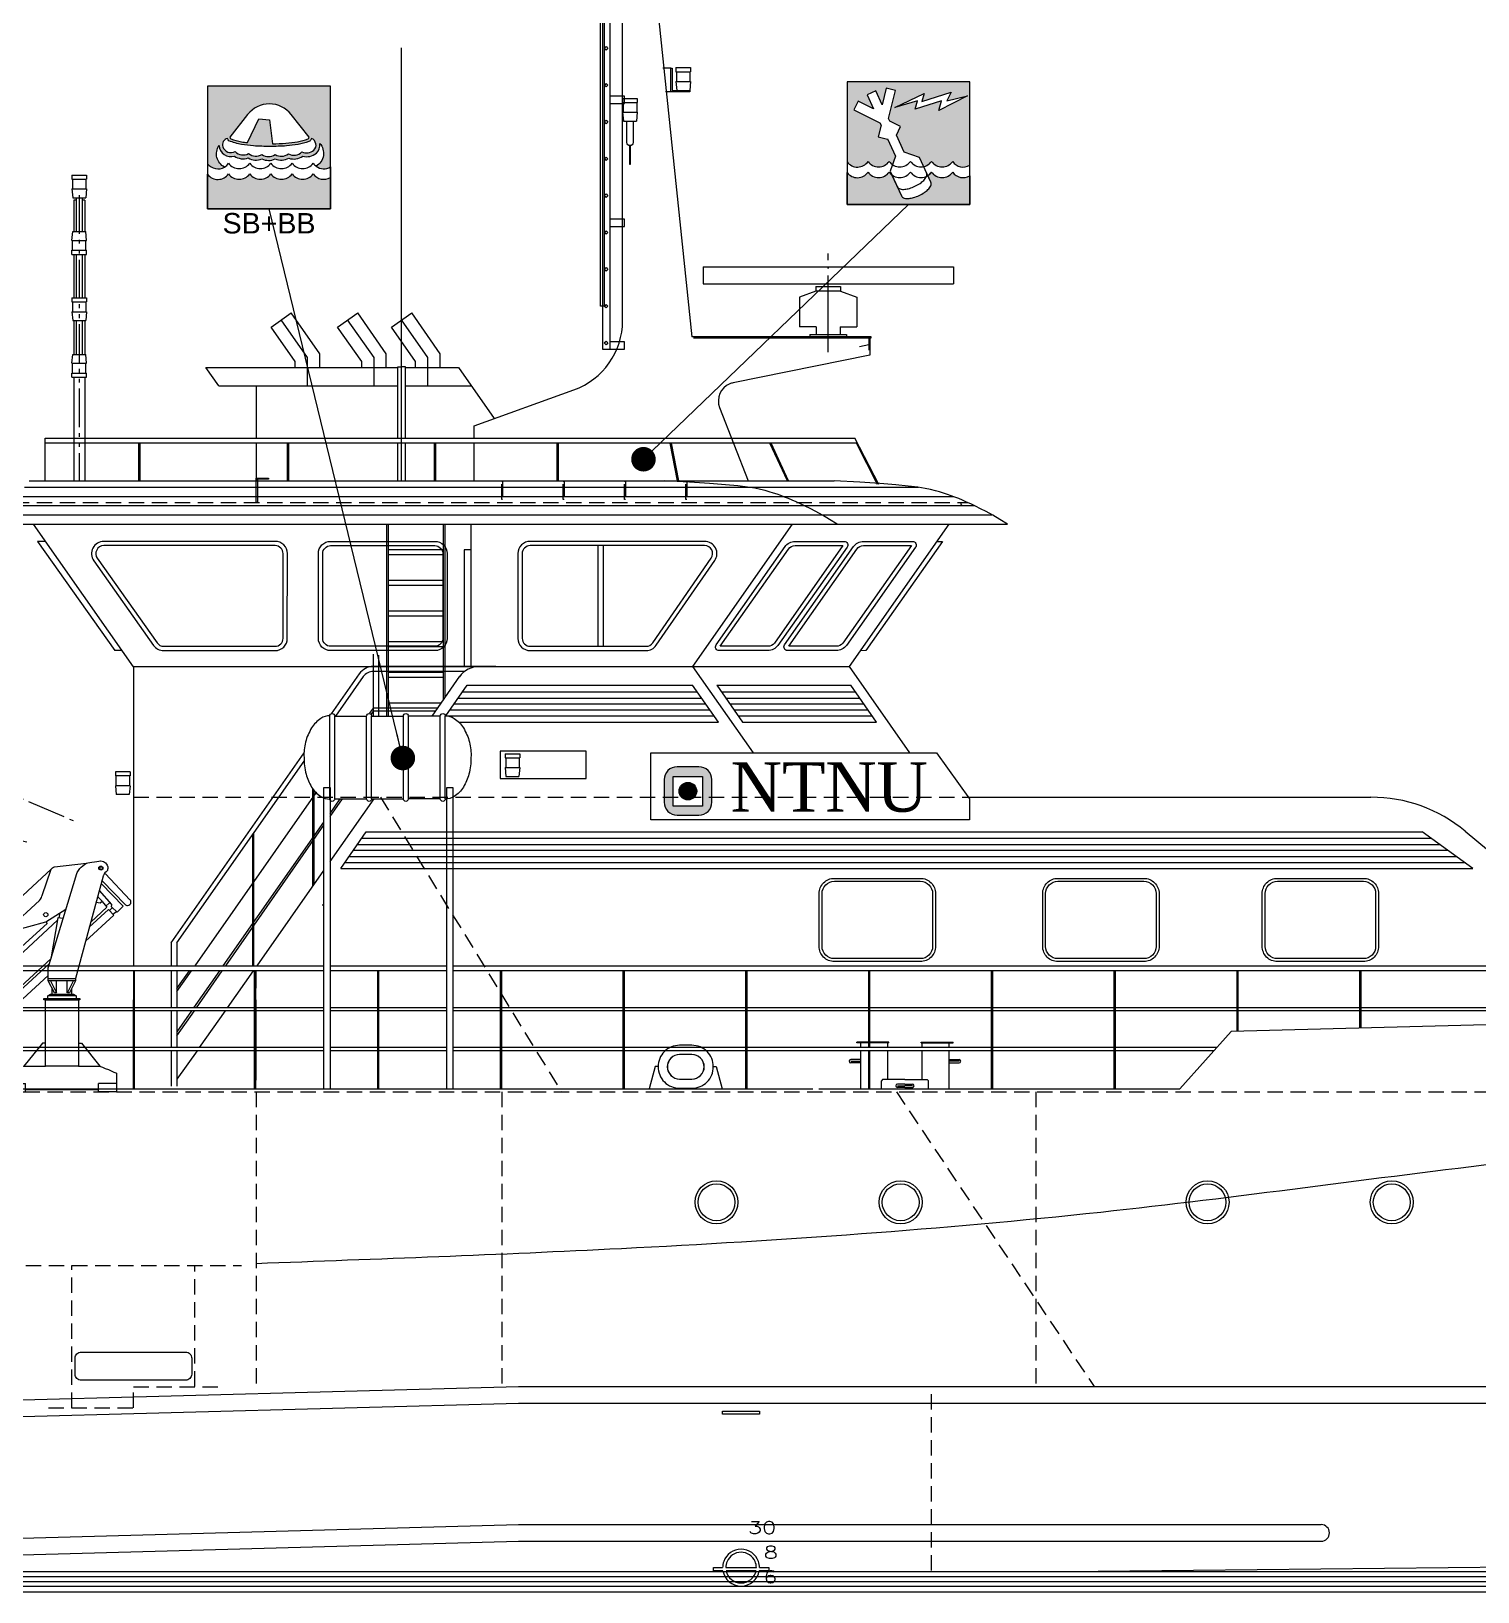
# Model space of a CAD drawing. Header units: millimetres. Extents: x 1084702 to 1166801, y 36632 to 124519.
# Drawn here: x 1106061 to 1117844, y 103148 to 115861 of the extents above; entities that cross this region are included whole.
import ezdxf
from ezdxf.enums import TextEntityAlignment as Align

# ---------------------------------------------------------------- set-up
doc = ezdxf.new("R2010")
doc.units = ezdxf.units.MM
doc.header["$LTSCALE"] = 250
for name, pattern in [('CENTER', [3, 2.5, -0.25, 0, -0.25]), ('DASHED', [0.75, 0.5, -0.25]), ('PHANTOM', [2.1, 1.25, -0.2, 0.125, -0.2, 0.125, -0.2])]:
    doc.linetypes.add(name, pattern=pattern)
doc.layers.get('0').update_dxf_attribs({"color": 255})
for name, color, linetype in [('%posline', 240, 'Continuous'), ('%symbol', 1, 'Continuous'), ('S0CO2', 2, 'Continuous'), ('SAFECO3', 80, 'Continuous'), ('SAFECO7', 255, 'Continuous'), ('SAFETX1', 1, 'Continuous')]:
    doc.layers.add(name, color=color, linetype=linetype)
doc.styles.add('ROMANS', font='ROMANS.shx', dxfattribs={"height": 100})
doc.styles.add('SYMBOL TXT', font='arial.ttf')
doc.dimstyles.new('dott', dxfattribs={"dimscale": 100, "dimtxt": 150, "dimasz": 0.01, "dimexe": 0.5, "dimexo": 1, "dimgap": 1, "dimtad": 1, "dimdsep": 46, "dimtxsty": 'ROMANS', "dimcen": 1.5, "dimclrd": 1, "dimclre": 1, "dimclrt": 2, "dimazin": 2, "dimtfac": 1, "dimtmove": 2, "dimatfit": 3, "dimldrblk": 'DOT', "dimfxl": 1, "dimtvp": 100, "dimtolj": 1, "dimarcsym": 0})

# ---------------------------------------------------------------- blocks, each defined once
blk = doc.blocks.new('A.4.4_SYMB')
at = {"layer": 'SAFECO3'}
h = blk.add_hatch(color=256, dxfattribs=at)
h.dxf.hatch_style = 1
h.paths.add_polyline_path([(217, 922, 0.485639), (-209, 922), (-384, 699, 0.308331), (-373, 683, 0.053324), (-270, 655, 0.01203), (-212, 647), (-101, 879), (4, 871), (35, 636, 0.013658), (165, 642, 0.023516), (279, 655, 0.053324), (381, 683, 0.308331), (393, 699)], flags=0)
h.paths.add_polyline_path([(600, 1200), (-600, 1200), (-600, 441, 0.386521), (-435, 408, -0.45233), (-489, 618, 0.47663), (-339, 516, 0.244252), (-204, 497, 0.238338), (-71, 489, 0.234293), (61, 488, 0.236506), (193, 495, 0.246963), (329, 514, 0.240715), (463, 544, 0.248527), (496, 640, -0.467995), (461, 416, 0.3065), (600, 410)])
h.paths.add_polyline_path([(-209, 922, -0.485639), (217, 922), (393, 699, -0.308331), (381, 683, -0.053324), (279, 655, -0.023516), (165, 642, -0.013658), (35, 636), (4, 871), (-101, 879), (-212, 647, -0.01203), (-270, 655, -0.053324), (-373, 683, -0.308331), (-384, 699)], flags=16)
h.paths.add_polyline_path([(-405, 687, 0.234508), (-392, 666, 0.06362), (-268, 629, 0.023516), (-152, 615, 0.016834), (9, 610, 0.016834), (170, 615, 0.023516), (285, 629, 0.053324), (390, 657, 0.131102), (403, 667, 0.121758), (415, 688, -0.542173), (438, 572, -0.280751), (321, 556, -0.336496), (189, 538, -0.325614), (60, 531, -0.323714), (-69, 532, -0.327688), (-200, 540, -0.336065), (-331, 559, -0.455102), (-453, 607, -0.461502)], flags=16)
h.paths.add_polyline_path([(600, 307, -0.399128), (432, 342, -0.510689), (225, 342, -0.510689), (18, 342, -0.510689), (-189, 342, -0.510689), (-396, 342, -0.518246), (-600, 338), (-600, 0), (600, 0)])
at = {"layer": 'SAFECO7'}
for p, q in [((-600, 441), (-600, 338)), ((600, 410), (600, 307))]:
    blk.add_line(p, q, dxfattribs=at)
for points in [[(-600, 1200), (-600, 441, 0.386521), (-435, 408, -0.45233), (-489, 618, 0.47663), (-339, 516, 0.244252), (-204, 497, 0.238338), (-71, 489, 0.234293), (61, 488, 0.236506), (193, 495, 0.246963), (329, 514, 0.240715), (463, 544, 0.248527), (496, 640, -0.467995), (461, 416, 0.3065), (600, 410), (600, 1200)], [(-405, 687, 0.461502), (-453, 607, 0.455102), (-331, 559, 0.336065), (-200, 540, 0.327688), (-69, 532, 0.323714), (60, 531, 0.325614), (189, 538, 0.336496), (321, 556, 0.280751), (438, 572, 0.542173), (415, 688, -0.121758), (403, 667, -0.131102), (390, 657, -0.053324), (285, 629, -0.023516), (170, 615, -0.016834), (9, 610, -0.016834), (-152, 615, -0.023516), (-268, 629, -0.06362), (-392, 666, -0.234508)], [(-600, 338, 0.518246), (-396, 342, 0.510689), (-189, 342, 0.510689), (18, 342, 0.510689), (225, 342, 0.510689), (432, 342, 0.399128), (600, 307), (600, 0), (-600, 0)]]:
    blk.add_lwpolyline(points, format="xyb", close=True, dxfattribs=at)
at = {"layer": 'SAFECO7', "lineweight": -3}
blk.add_lwpolyline([(-600, 0), (600, 0), (600, 1200), (-600, 1200)], close=True, dxfattribs=at)
at = {"layer": 'SAFECO7'}
for points in [[(35, 636, 0.013658), (165, 642, 0.023516), (279, 655, 0.053324), (381, 683, 0.308331), (393, 699), (217, 922, 0.485639), (-209, 922), (-384, 699, 0.308331), (-373, 683, 0.053324), (-270, 655, 0.01203), (-212, 647), (-101, 879), (4, 871), (35, 636)], [(-435, 408, 0.109742), (-396, 446, 0.510689), (-189, 446, 0.510689), (18, 446, 0.510689), (225, 446, 0.510689), (432, 446, 0.082531), (461, 416)]]:
    blk.add_lwpolyline(points, format="xyb", dxfattribs=at)
at = {"layer": 'SAFETX1', "style": 'SYMBOL TXT'}
blk.add_attdef('CAPACITY', text='', height=200, dxfattribs=at).set_placement((0, -141), align=Align.MIDDLE_CENTER)
blk = doc.blocks.new('S.4.9_SYMB')
at = {"layer": 'SAFECO3'}
h = blk.add_hatch(color=256, dxfattribs=at)
h.dxf.hatch_style = 1
h.paths.add_polyline_path([(225, 421, 0.510689), (432, 421, 0.399128), (600, 385), (600, 1200), (-600, 1200), (-600, 417, 0.518246), (-396, 421, 0.510689), (-189, 421, 0.088044), (-157, 390), (-127, 473), (-205, 641), (-206, 639), (-296, 661), (-268, 777), (-279, 800), (-533, 926), (-492, 1009), (-342, 936), (-405, 1071), (-321, 1110), (-258, 975), (-218, 1137), (-128, 1115), (-195, 840), (-184, 816), (-77, 763), (-119, 677), (-42, 512), (106, 458), (147, 370, 0.188497)])
h.paths.add_polyline_path([(295, 920), (324, 1012), (66, 931), (89, 1012), (-135, 949), (152, 1086), (129, 1006), (416, 1098), (376, 1012), (577, 1063)], flags=16)
h = blk.add_hatch(color=256, dxfattribs=at)
h.dxf.hatch_style = 1
edge = h.paths.add_edge_path()
edge.add_line((600, 282), (600, 0))
edge.add_line((600, 0), (-600, 0))
edge.add_line((-600, 0), (-600, 313))
edge.add_arc((-499, 387), 125, 216.1764, 326.1014)
edge.add_arc((-292, 392), 128, 215.8942, 324.1058)
edge.add_arc((-85, 392), 128, 215.8942, 231.2894)
edge.add_line((-165, 293), (-69, 86))
edge.add_arc((-30, 104), 42.4, 205.0002, 255.4533)
edge.add_arc((-9, 187), 128, 255.4531, 276.1183)
edge.add_arc((-21, 300), 241, 276.1182, 286.9365)
edge.add_arc((-72, 465), 415, 286.9367, 295.0001)
edge.add_arc((-72, 465), 415, 294.9999, 303.0634)
edge.add_arc((23, 320), 241, 303.0634, 313.8818)
edge.add_arc((102, 238), 128, 313.8818, 334.5469)
edge.add_arc((179, 202), 42.4, 334.5469, 384.9999)
edge.add_line((217, 219), (188, 283))
edge.add_arc((122, 392), 128, 301.1122, 324.1058)
edge.add_arc((329, 392), 128, 215.8942, 324.1058)
edge.add_arc((535, 387), 124, 214.1221, 301.9059)
at = {"layer": 'SAFECO7'}
for points in [[(-600, 0), (600, 0), (600, 1200), (-600, 1200), (-600, 0)], [(129, 1006), (416, 1098), (376, 1012), (577, 1063), (295, 920), (324, 1012), (66, 931), (89, 1012), (-135, 949), (152, 1086)]]:
    blk.add_lwpolyline(points, close=True, dxfattribs=at)
for points in [[(-296, 661), (-206, 639), (-205, 641), (-127, 473), (-180, 325), (-69, 86, 0.22377), (-41, 63, 0.090414), (5, 59, 0.047239), (49, 69, 0.035198), (104, 89, 0.035198), (155, 118, 0.047239), (190, 146, 0.090414), (217, 183, 0.223769), (217, 219), (106, 458), (-42, 512), (-119, 677), (-77, 763), (-184, 816), (-195, 840), (-128, 1115), (-218, 1137), (-258, 975), (-321, 1110), (-405, 1071), (-342, 936), (-492, 1009), (-533, 926), (-279, 800), (-268, 777)], [(600, 282), (600, 0), (-600, 0), (-600, 313, 0.520151), (-396, 317, 0.510689), (-189, 317, 0.067275), (-165, 293), (-69, 86, 0.22377), (-41, 63, 0.090414), (5, 59, 0.047239), (49, 69, 0.035198), (104, 89, 0.035198), (155, 118, 0.047239), (190, 146, 0.090414), (217, 183, 0.223769), (217, 219), (188, 283, 0.100666), (225, 317, 0.510689), (432, 317, 0.402929)]]:
    blk.add_lwpolyline(points, format="xyb", close=True, dxfattribs=at)
for points in [[(-600, 417, 0.518246), (-396, 421, 0.510689), (-189, 421, 0.510689), (18, 421, 0.510689), (225, 421, 0.510689), (432, 421, 0.399128), (600, 385)], [(-600, 313, 0.520151), (-396, 317, 0.510689), (-189, 317, 0.510689), (18, 317, 0.510689), (225, 317, 0.510689), (432, 317, 0.402929), (600, 282)], [(-111, 175, 0.223217), (-83, 152, 0.090414), (-37, 149, 0.047239), (8, 158, 0.035198), (62, 179, 0.035198), (113, 207, 0.047239), (149, 235, 0.090414), (176, 273, 0.223769), (176, 309, 0.223769)]]:
    blk.add_lwpolyline(points, format="xyb", dxfattribs=at)
blk = doc.blocks.new('_Dot')
at = {"color": 0, "linetype": 'ByBlock', "lineweight": -2}
blk.add_line((-0.5, 0), (-1, 0), dxfattribs=at)
at = {"color": 0, "linetype": 'ByBlock', "const_width": 0.5}
blk.add_lwpolyline([(-0.25, 0, 1), (0.25, 0, 1)], format="xyb", close=True, dxfattribs=at)
blk = doc.blocks.new('KLYSS300X200')
for points in [[(-50, -175), (50, -175, 0.414214), (225, 0, 0.414214), (50, 175), (-50, 175, 0.414214), (-225, 0, 0.414214)], [(-50, -100), (50, -100, 0.414214), (150, 0), (150, 0, 0.414214), (50, 100), (-50, 100, 0.414214), (-150, 0), (-150, 0, 0.414214)]]:
    blk.add_lwpolyline(points, format="xyb", close=True)
blk = doc.blocks.new('L200X100X10')
at = {"layer": 'S0CO2'}
blk.add_lwpolyline([(0, 0), (0, -200), (100, -200), (100, -200), (100, -190), (15, -190, -0.414214), (10, -185), (10, 0)], format="xyb", close=True, dxfattribs=at)
blk = doc.blocks.new('RADAR')
at = {"linetype": 'CENTER'}
blk.add_line((0, -125), (0, 679), dxfattribs=at)
for p, q in [((-1020, 570), (1020, 570)), ((-1020, 570), (-1020, 433)), ((1020, 570), (1020, 433)), ((-1020, 433), (1020, 433)), ((-100, 410), (100, 410)), ((-100, 410), (-100, 372)), ((100, 410), (100, 372)), ((-100, 372), (-234, 324)), ((-234, 324), (-234, 81)), ((100, 372), (-100, 372)), ((100, 372), (234, 324)), ((234, 324), (234, 81)), ((-97, 81), (-234, 81)), ((-150, 18), (150, 18)), ((-150, 18), (-150, 0)), ((-150, 0), (150, 0)), ((-97, 81), (-97, 18)), ((97, 81), (234, 81)), ((97, 81), (97, 18)), ((150, 18), (150, 0))]:
    blk.add_line(p, q)
blk = doc.blocks.new('la')
for p, q in [((-60, 185), (60, 185)), ((-60, 185), (-60, 152)), ((-60, 152), (60, 152)), ((-55, 152), (-55, 72)), ((55, 152), (55, 72)), ((60, 185), (60, 152)), ((-60, 72), (60, 72)), ((-60, 72), (-53, 0)), ((-53, 0), (53, 0)), ((60, 72), (53, 0))]:
    blk.add_line(p, q)
blk = doc.blocks.new('FT566')
for p, q in [((-180, 3100), (-180, 0)), ((-180, 3100), (0, 3100)), ((-120, 3100), (-120, 0)), ((0, 3040), (0, 3100)), ((-120, 3040), (0, 3040)), ((-180, 0), (-120, 0))]:
    blk.add_line(p, q)
for points in [[(-194, 3102), (-45, 3852), (-15, 3849), (-164, 3100), (-164, 350), (-194, 350)], [(-164, 3050), (-150, 3064), (-136, 3050), (-150, 3036)], [(-164, 2750), (-150, 2764), (-136, 2750), (-150, 2736)], [(-164, 2450), (-150, 2464), (-136, 2450), (-150, 2436)], [(-164, 2150), (-150, 2164), (-136, 2150), (-150, 2136)], [(-164, 1850), (-150, 1864), (-136, 1850), (-150, 1836)], [(-164, 1550), (-150, 1564), (-136, 1550), (-150, 1536)], [(-164, 1250), (-150, 1264), (-136, 1250), (-150, 1236)], [(-164, 950), (-150, 964), (-136, 950), (-150, 936)], [(-164, 650), (-150, 664), (-136, 650), (-150, 636)], [(-164, 350), (-150, 364), (-136, 350), (-150, 336)], [(-164, 50), (-150, 64), (-136, 50), (-150, 36)]]:
    blk.add_lwpolyline(points, close=True)
for points in [[(-120, 2000), (0, 2000), (0, 2060), (-120, 2060)], [(-120, 1000), (0, 1000), (0, 1060), (-120, 1060)], [(-120, 0), (0, 0), (0, 60), (-120, 60)]]:
    blk.add_lwpolyline(points)
blk = doc.blocks.new('FLÅTE-20-25-PLAN')
at = {"color": 0, "linetype": 'ByBlock'}
for p, q in [((-470, 675), (-470, 0)), ((-430, 675), (-430, 0)), ((-430, 675), (-170, 675)), ((-170, 675), (-170, 0)), ((-130, 675), (-130, 0)), ((-130, 675), (130, 675)), ((130, 675), (130, 0)), ((170, 675), (170, 0)), ((430, 675), (170, 675)), ((430, 675), (430, 0)), ((470, 675), (470, 0)), ((-430, 0), (-170, 0)), ((-130, 0), (130, 0)), ((430, 0), (170, 0))]:
    blk.add_line(p, q, dxfattribs=at)
for points in [[(-470, -3, -0.148769), (-544, 20, -0.107097), (-618, 97, -0.075852), (-668, 213, -0.076955), (-680, 337, -0.062698), (-663, 473, -0.075852), (-618, 578, -0.107097), (-544, 655, -0.148769), (-470, 677, -0.148769)], [(470, -3, 0.148769), (544, 20, 0.107097), (618, 97, 0.075852), (668, 213, 0.076955), (680, 337, 0.062698), (663, 473, 0.075852), (618, 578, 0.107097), (544, 655, 0.148769), (470, 677, 0.148769)]]:
    blk.add_lwpolyline(points, format="xyb", dxfattribs=at)
for centre, start, end in [((-450, 675), 0, 180), ((-150, 675), 0, 180), ((150, 675), 0, 180), ((450, 675), 0, 180), ((-450, 0), 180, 0), ((-150, 0), 180, 0), ((150, 0), 180, 0), ((450, 0), 180, 0)]:
    blk.add_arc(centre, 20, start, end, dxfattribs=at)
blk = doc.blocks.new('dde3')
for p, q in [((92, 901, 0), (92, 907, 0)), ((352, 907), (92, 907)), ((352, 901), (92, 901)), ((124, 861, 0), (124, 901, 0)), ((344, 861, 0), (344, 901, 0)), ((352, 901, 0), (352, 907, 0)), ((616, 907), (876, 907)), ((616, 901, 0), (616, 907, 0)), ((616, 901), (876, 901)), ((624, 861, 0), (624, 901, 0)), ((844, 861, 0), (844, 901, 0)), ((876, 901, 0), (876, 907, 0)), ((124, 765), (42, 765)), ((124, 526, 0), (124, 836, 0)), ((344, 601, 0), (344, 836, 0)), ((624, 601, 0), (624, 836, 0)), ((844, 526, 0), (844, 836, 0)), ((844, 765), (925, 765)), ((42, 751), (124, 751)), ((124, 738), (42, 738)), ((925, 751), (844, 751)), ((844, 738), (925, 738)), ((302, 601, 0), (292, 591, 0)), ((292, 526, 0), (292, 591, 0)), ((484, 601, 0), (302, 601, 0)), ((484, 565), (422, 565)), ((422, 551), (484, 551)), ((484, 538), (422, 538)), ((484, 601, 0), (665, 601, 0)), ((484, 565), (545, 565)), ((545, 551), (484, 551)), ((484, 538), (545, 538)), ((665, 601, 0), (675, 591, 0)), ((675, 526, 0), (675, 591, 0))]:
    blk.add_line(p, q)
for centre, start, end in [((42, 751), 90, 270), ((925, 751), 270, 90), ((422, 551), 90, 270), ((545, 551), 270, 90)]:
    blk.add_arc(centre, 13.5, start, end)
blk = doc.blocks.new('A$C2C821063')
for p, q in [((-5149, 2957), (-5068, 2957)), ((-5068, 2957), (-5068, 2943)), ((-3483, 2943), (-3482, 2963)), ((-1510, 2963), (-1499, 2980)), ((-1499, 2980), (-1452, 2980)), ((-1452, 2980), (-1348, 2928)), ((-1348, 2928), (-1348, 2898)), ((-1348, 2898), (-1235, 2898)), ((-1235, 2898), (-1235, 2764)), ((-1847, 2417), (-1839, 2645)), ((-1846, 2406), (-1847, 2417)), ((-1843, 2397), (-1846, 2406)), ((-1839, 2386), (-1843, 2397)), ((-1832, 2378), (-1839, 2386)), ((-1824, 2372), (-1832, 2378)), ((-1815, 2366), (-1824, 2372)), ((-1805, 2362), (-1815, 2366)), ((-1794, 2361), (-1805, 2362)), ((-1785, 2361), (-1794, 2361)), ((-1776, 2364), (-1785, 2361)), ((-1770, 2365), (-1776, 2364)), ((-1766, 2365), (-1770, 2365)), ((-1162, 2226), (-1766, 2365)), ((-1168, 2205), (-1162, 2226))]:
    blk.add_line(p, q)
at = {"linetype": 'PHANTOM'}
for p, q in [((-5068, 2943), (-3483, 2943)), ((-3482, 2963), (-1510, 2963)), ((-1235, 2764), (121, 2182)), ((-284, 2019), (-1168, 2205))]:
    blk.add_line(p, q, dxfattribs=at)
for points in [[(-6987, 2685), (-6987, 2630), (-6988, 2620), (-6990, 2611), (-6995, 2603), (-7000, 2596), (-7007, 2589), (-7015, 2584), (-7024, 2582), (-7035, 2581), (-7044, 2582), (-7052, 2584), (-7059, 2589), (-7063, 2596), (-7067, 2603), (-7069, 2611), (-7071, 2620), (-7071, 2630), (-7071, 2966), (-6987, 2966), (-6987, 2692)], [(-5149, 2959), (-5149, 2688)], [(-5068, 2943), (-5068, 2679)], [(-3482, 2947), (-3482, 2679)], [(-3401, 2963), (-3401, 2900), (-3413, 2861), (-3413, 2664)], [(-1348, 2898), (-1348, 2829), (-1545, 2829), (-1545, 2880), (-1511, 2959)], [(-1841, 2445), (-1562, 2767)], [(-1763, 2367), (-1465, 2704)], [(-1239, 2761), (-1336, 2794)], [(-7037, 2564), (-7029, 2564), (-7029, 2563), (-7030, 2561), (-7029, 2558), (-7026, 2555), (-7021, 2552), (-7011, 2545), (-7001, 2534), (-6997, 2517), (-7000, 2505), (-7008, 2497), (-7019, 2494), (-7029, 2492), (-7034, 2493), (-7043, 2497), (-7052, 2505), (-7056, 2519), (-7056, 2521), (-7058, 2526), (-7060, 2532), (-7064, 2536), (-7064, 2536), (-7064, 2537), (-7063, 2537), (-7062, 2537), (-7058, 2533), (-7055, 2527), (-7053, 2521), (-7053, 2519), (-7046, 2507), (-7038, 2501), (-7031, 2498), (-7029, 2498), (-7018, 2503), (-7011, 2510), (-7008, 2517), (-7007, 2519), (-7009, 2532), (-7016, 2541), (-7026, 2548), (-7029, 2550), (-7031, 2553), (-7034, 2556), (-7035, 2558), (-7035, 2560), (-7035, 2560), (-7035, 2561), (-7036, 2563), (-7037, 2564)], [(-7005, 2579), (-7020, 2566), (-7042, 2566), (-7056, 2579)], [(-2095, 2664), (-2173, 2664)], [(-2143, 2632), (-2145, 2636), (-2145, 2640), (-2143, 2644), (-2141, 2647), (-2136, 2649), (-2132, 2649), (-2128, 2648), (-2125, 2645), (-2122, 2641), (-2122, 2637), (-2125, 2633), (-2127, 2630), (-2130, 2628), (-2135, 2628), (-2140, 2629), (-2143, 2632)], [(-1656, 2662), (-1939, 2662)], [(-1747, 2551), (-1742, 2640)], [(-1741, 2597), (-1705, 2596)], [(-1845, 2421), (-1843, 2431), (-1840, 2441), (-1834, 2450), (-1827, 2458), (-1819, 2464), (-1810, 2469), (-1800, 2471), (-1790, 2472), (-1779, 2471), (-1769, 2468), (-1760, 2462), (-1752, 2455), (-1745, 2447), (-1741, 2438), (-1738, 2428), (-1737, 2417), (-1739, 2405), (-1744, 2394), (-1750, 2384), (-1758, 2376)], [(-1144, 2306), (-1160, 2225)], [(-86, 1798), (-1238, 731)], [(-423, 1321), (-182, 1544), (-173, 1555), (-166, 1569), (-162, 1580), (-161, 1585), (-86, 1798), (-82, 1804), (-75, 1810), (-68, 1815), (-60, 1817), (202, 1847)], [(-92, 890), (-44, 791), (-60, 791), (-110, 890), (-110, 906), (-110, 942), (-110, 978), (-110, 994), (113, 1736), (120, 1755), (126, 1772), (135, 1788), (146, 1803), (157, 1816), (170, 1827), (185, 1838), (202, 1847), (211, 1849), (227, 1852), (245, 1856), (266, 1859), (285, 1862), (302, 1864), (314, 1866), (318, 1866), (329, 1865), (339, 1862), (348, 1856), (357, 1849), (364, 1840), (370, 1830), (374, 1819), (376, 1807), (376, 1802), (373, 1798), (372, 1793), (371, 1788), (360, 1777), (351, 1768), (345, 1760), (341, 1753), (339, 1748), (338, 1744), (338, 1743), (338, 1742), (112, 908)], [(318, 1791), (312, 1792), (307, 1795), (302, 1800), (301, 1807), (302, 1814), (307, 1819), (312, 1823), (318, 1824), (325, 1823), (330, 1819), (333, 1814), (334, 1807), (333, 1800), (330, 1795), (325, 1792), (318, 1791)], [(312, 1801), (310, 1806), (310, 1810), (312, 1814), (314, 1817), (319, 1819), (323, 1819), (327, 1817), (330, 1815), (333, 1810), (333, 1806), (330, 1802), (328, 1799), (325, 1796), (320, 1796), (315, 1799), (312, 1801)], [(322, 1680), (500, 1496), (452, 1448), (405, 1493), (407, 1512), (308, 1625)], [(331, 1700), (516, 1511), (520, 1507), (524, 1505), (530, 1503), (536, 1503), (546, 1505), (555, 1511), (561, 1520), (563, 1530), (562, 1536), (561, 1541), (559, 1546), (555, 1549), (355, 1760)], [(328, 1536), (366, 1489), (236, 1368)], [(281, 1531), (312, 1524), (329, 1538), (294, 1573)], [(-421, 1324), (-423, 1322), (-425, 1318), (-426, 1315), (-426, 1313), (-425, 1306), (-420, 1300), (-414, 1296), (-408, 1294), (-130, 1371), (33, 1473)], [(-131, 1411), (-138, 1412), (-142, 1417), (-147, 1421), (-148, 1428), (-147, 1435), (-142, 1441), (-138, 1444), (-131, 1445), (-124, 1444), (-118, 1441), (-115, 1435), (-114, 1428), (-115, 1421), (-118, 1417), (-124, 1412), (-131, 1411)], [(11, 1396), (-33, 1401), (-90, 1069)], [(-21, 1401), (-13, 1444)], [(224, 1326), (381, 1471), (425, 1425), (193, 1212)], [(389, 1524), (358, 1498)], [(409, 1484), (391, 1466)], [(442, 1448), (420, 1435)], [(-408, 1294), (-1018, 733)], [(-758, 778), (-791, 748), (-862, 830), (-330, 1314)], [(-132, 1372), (-119, 1355), (-714, 818)], [(-674, 792), (-36, 1382)], [(-86, 1071), (-1051, 183)], [(-110, 933), (-972, 141), (-1019, 185), (-100, 1029)], [(-108, 908), (112, 908), (112, 890), (-110, 890)], [(-896, 692), (-891, 691), (-887, 688), (-881, 687), (-875, 687), (-865, 688), (-855, 692), (-846, 696), (-838, 703), (-831, 711), (-826, 720), (-823, 731), (-822, 741), (-823, 752), (-826, 762), (-831, 772), (-838, 780), (-846, 787), (-855, 791), (-865, 795), (-875, 796), (-883, 795), (-890, 794), (-897, 791), (-904, 788), (-910, 783), (-914, 778), (-919, 772), (-922, 766), (-1281, 606), (-1285, 607), (-1288, 607), (-1291, 608), (-1296, 608), (-1306, 607), (-1317, 604), (-1326, 599), (-1334, 592), (-1341, 584), (-1345, 574), (-1349, 565), (-1350, 553), (-1349, 543), (-1345, 533), (-1341, 524), (-1334, 516), (-1326, 509), (-1317, 504), (-1306, 501), (-1296, 500), (-1289, 500), (-1283, 501), (-1277, 503), (-1271, 507), (-1266, 509), (-1261, 513), (-1257, 518), (-1253, 523), (-896, 692)], [(-1018, 733), (-1006, 751), (-993, 767), (-981, 780), (-969, 791), (-959, 799), (-951, 806), (-946, 810), (-944, 811), (-939, 814), (-937, 818), (-935, 822), (-934, 827), (-935, 834), (-938, 839), (-944, 843), (-951, 844), (-1232, 734), (-1239, 731), (-1246, 727), (-1253, 724), (-1260, 719), (-1265, 714), (-1271, 709), (-1276, 702), (-1280, 696), (-1348, 577)], [(-856, 820), (-886, 794)], [(-772, 764), (-844, 845)], [(-699, 799), (-725, 831), (-730, 836), (-736, 840), (-742, 843), (-750, 844), (-762, 842), (-771, 835), (-778, 824), (-780, 813), (-779, 805), (-777, 799), (-774, 794), (-769, 789), (-740, 760)], [(-750, 800), (-754, 802), (-759, 804), (-761, 808), (-762, 813), (-761, 818), (-759, 821), (-754, 823), (-750, 824), (-745, 823), (-740, 821), (-738, 818), (-737, 813), (-738, 808), (-740, 804), (-745, 802), (-750, 800)], [(-728, 730), (-746, 750), (-687, 806), (-668, 784), (-728, 730)], [(-115, 746), (-115, 766), (-93, 781), (94, 781), (116, 766), (116, 746)], [(116, 766), (-115, 766)], [(-79, 782), (-79, 826)], [(-44, 791), (-44, 890)], [(45, 791), (45, 890)], [(112, 890), (62, 791), (46, 791), (94, 890)], [(81, 782), (81, 826)], [(-1171, 72), (-1226, 19), (-1354, 164), (-734, 738)], [(-1015, 486), (-1024, 494), (-1031, 505), (-1037, 517), (-1038, 531), (-1037, 541), (-1034, 550), (-1030, 559), (-1024, 566), (-1017, 573), (-1009, 579), (-1000, 582), (-991, 584), (-953, 654)], [(-924, 566), (-862, 687)], [(-873, 725), (-880, 726), (-884, 730), (-889, 734), (-890, 741), (-889, 748), (-884, 754), (-880, 757), (-873, 758), (-866, 757), (-860, 754), (-857, 748), (-856, 741), (-857, 734), (-860, 730), (-866, 726), (-873, 725)], [(-886, 644), (-803, 671)], [(-798, 758), (-823, 735)], [(-146, 733), (-146, 746), (146, 746), (146, 733), (-146, 733)], [(-133, 194), (-133, 733), (137, 733), (137, 194), (-133, 194)], [(-1074, 601), (-1083, 575), (-1093, 548), (-1099, 519), (-1105, 493), (-1110, 469), (-1113, 449), (-1114, 437), (-1115, 432), (-1117, 422), (-1120, 412), (-1125, 403), (-1131, 395), (-1139, 388), (-1149, 383), (-1159, 380), (-1169, 378), (-1177, 378), (-1184, 381), (-1192, 383), (-1199, 388), (-1342, 521)], [(-1296, 537), (-1303, 539), (-1308, 542), (-1312, 547), (-1313, 553), (-1312, 560), (-1308, 566), (-1303, 569), (-1296, 571), (-1289, 569), (-1283, 566), (-1280, 560), (-1279, 553), (-1280, 547), (-1283, 542), (-1289, 539), (-1296, 537)], [(-1091, 553), (-976, 614)], [(-977, 513), (-984, 515), (-989, 519), (-993, 524), (-994, 531), (-993, 537), (-989, 543), (-984, 547), (-977, 548), (-970, 547), (-964, 543), (-961, 537), (-960, 531)], [(-1246, 463), (-1246, 465), (-1246, 468), (-1247, 470), (-1247, 472), (-1245, 486), (-1237, 496), (-1226, 504), (-1214, 507), (-1165, 507), (-1152, 504), (-1141, 496), (-1134, 486), (-1131, 472), (-1131, 471), (-1133, 469), (-1133, 468), (-1134, 465), (-1136, 431), (-1138, 419), (-1145, 408), (-1157, 400), (-1169, 398), (-1175, 398), (-1181, 400), (-1185, 403), (-1190, 406), (-1246, 463)], [(-1173, 420), (-1179, 421), (-1184, 424), (-1187, 429), (-1189, 435), (-1187, 441), (-1184, 446), (-1179, 449), (-1173, 451), (-1167, 449), (-1162, 446), (-1159, 441), (-1158, 435), (-1159, 429), (-1162, 424), (-1167, 421), (-1173, 420)], [(-135, 382), (-158, 382), (-308, 194), (-315, 192), (-331, 185), (-353, 176), (-378, 166), (-402, 156), (-424, 146), (-438, 139), (-444, 137), (-444, -15), (-297, -15), (-297, 53)], [(137, 382), (161, 382), (309, 194), (316, 192), (332, 185), (354, 176), (379, 166), (403, 156), (425, 146), (440, 139), (445, 137), (445, -15), (299, -15), (299, 53)], [(-1182, 376), (-1150, 353)], [(-1061, 194), (-994, 96), (-1041, 46), (-1154, 50), (-1179, 81), (-1061, 194)], [(-1014, 175), (-1035, 154)], [(-981, 146), (-1007, 118)], [(-306, 194), (-133, 194)], [(137, 194), (309, 194)], [(-444, 53), (-297, 53)], [(297, 0), (-297, 0)], [(445, 53), (299, 53)]]:
    blk.add_lwpolyline(points)
for points in [[(-5153, 2931), (-6987, 2931)], [(-5150, 2692), (-6987, 2692)], [(-1839, 2611), (-1942, 2663), (-2095, 2663), (-2095, 2613), (-2096, 2606), (-2097, 2600), (-2101, 2593), (-2105, 2588), (-2110, 2582), (-2117, 2579), (-2125, 2576), (-2133, 2575), (-2140, 2576), (-2146, 2579), (-2153, 2582), (-2159, 2588), (-2165, 2593), (-2169, 2600), (-2172, 2606), (-2173, 2613), (-2173, 2664), (-3411, 2664), (-3411, 2638), (-3482, 2638), (-3482, 2678), (-5069, 2678), (-5069, 2675), (-5069, 2664), (-5069, 2653), (-5069, 2647), (-5149, 2647), (-5149, 2688)], [(-439, 2228), (-1252, 2575)], [(-382, 2164), (-1138, 2320), (-1142, 2305), (-1706, 2436)]]:
    blk.add_lwpolyline(points, dxfattribs=at)
blk = doc.blocks.new('profil_B4_1')
h = blk.add_hatch(color=256)
edge = h.paths.add_edge_path()
edge.add_line((93559, 73849), (93737, 73849))
edge.add_arc((93737, 73954), 105, 270, 360)
edge.add_line((93842, 73954), (93842, 74138))
edge.add_arc((93737, 74138), 105, 0, 90)
edge.add_line((93737, 74243), (93559, 74243))
edge.add_arc((93559, 74138), 105, 90, 180)
edge.add_line((93454, 74138), (93454, 73954))
edge.add_arc((93559, 73954), 105, 180, 270)
h.paths.add_polyline_path([(93528, 74163), (93766, 74163), (93766, 73923), (93528, 73923)], flags=16)
h = blk.add_hatch(color=256)
edge = h.paths.add_edge_path()
edge.add_arc((93647, 74044), 71.5, 0, 360)
for p, q in [((91315, 76571), (91315, 80099)), ((93509, 79933), (93444, 79933)), ((93509, 79741), (93464, 79741)), ((88664, 78858), (88644, 78858)), ((88644, 78858), (88644, 78602)), ((88664, 78878), (88664, 78602)), ((88714, 78878), (88714, 78602)), ((88734, 78858), (88714, 78858)), ((88734, 78858), (88734, 78602)), ((88644, 78417), (88644, 78063)), ((88664, 78417), (88664, 78063)), ((88714, 78417), (88714, 78063)), ((88734, 78417), (88734, 78063)), ((90252, 77825), (90416, 77940)), ((90793, 77825), (90957, 77940)), ((91233, 77825), (91397, 77940)), ((88644, 77878), (88644, 77602)), ((88664, 77878), (88664, 77602)), ((88714, 77878), (88714, 77602)), ((88734, 77878), (88734, 77602)), ((95130, 77737), (95130, 77595)), ((89721, 77495), (91285, 77495)), ((89826, 77345), (89721, 77495)), ((91285, 76919), (91285, 77500)), ((91285, 77500), (91315, 77500)), ((91346, 77500), (91315, 77500)), ((91346, 76919), (91346, 77500)), ((91346, 77495), (91778, 77495)), ((91778, 77495), (92069, 77079)), ((88644, 77417), (88644, 76571)), ((88734, 77417), (88734, 76571)), ((89826, 77345), (91285, 77345)), ((90130, 77345), (90130, 76919)), ((91346, 77345), (91883, 77345)), ((88411, 76919), (95008, 76919)), ((88411, 76571), (88411, 76919)), ((91905, 76919), (91905, 77019)), ((95202, 76541), (95008, 76919)), ((95029, 76879), (88411, 76879)), ((89175, 76571), (89175, 76879)), ((89185, 76571), (89185, 76879)), ((90130, 76879), (90130, 76571)), ((90385, 76571), (90385, 76879)), ((90395, 76571), (90395, 76879)), ((91285, 76571), (91285, 76879)), ((91346, 76571), (91346, 76879)), ((91584, 76571), (91584, 76879)), ((91594, 76571), (91594, 76879)), ((91905, 76571), (91905, 76879)), ((92583, 76571), (92583, 76879)), ((92593, 76571), (92593, 76879)), ((93562, 76571), (93502, 76879)), ((93572, 76571), (93512, 76879)), ((94457, 76571), (94315, 76879)), ((94467, 76571), (94325, 76879)), ((95191, 76541), (95019, 76879)), ((88280, 76571), (92331, 76571)), ((92208, 76571), (94838, 76571)), ((88191, 76445), (95809, 76445)), ((88244, 76520), (92252, 76520)), ((92166, 76520), (95525, 76520)), ((88086, 76295), (96124, 76295)), ((88139, 76370), (95981, 76370)), ((88034, 76220), (96250, 76220)), ((89130, 75058), (88316, 76220)), ((91191, 76220), (91191, 74656)), ((91206, 76220), (91206, 74656)), ((91656, 74789), (91656, 76220)), ((91671, 74811), (91671, 76220)), ((91880, 76220), (91880, 75060)), ((93688, 75060), (94500, 76220)), ((94963, 75060), (95775, 76220)), ((88350, 76079), (88980, 75189)), ((88415, 76079), (88350, 76079)), ((92915, 75224), (92915, 76044)), ((92960, 75224), (92960, 76044)), ((95722, 76079), (95095, 75189)), ((95676, 76079), (95722, 76079)), ((91206, 76013), (91656, 76013)), ((91206, 75973), (91656, 75973)), ((91825, 76011), (91825, 75060)), ((91880, 76011), (91825, 76011)), ((91206, 75763), (91656, 75763)), ((91206, 75723), (91656, 75723)), ((91206, 75513), (91656, 75513)), ((91206, 75473), (91656, 75473)), ((91206, 75263), (91656, 75263)), ((89038, 75189), (88980, 75189)), ((91085, 74656), (91085, 75160)), ((91130, 74656), (91130, 75152)), ((91206, 75223), (91656, 75223)), ((95095, 75189), (95053, 75188)), ((89128, 75060), (94963, 75060)), ((89130, 75058), (89130, 72620)), ((92083, 75060), (91085, 75060)), ((91829, 75020), (91085, 75020)), ((91206, 75013), (91656, 75013)), ((94180, 74357), (93688, 75060)), ((94180, 74357), (93688, 75060)), ((95454, 74357), (94963, 75060)), ((90743, 74675), (90971, 75000)), ((90779, 74656), (91004, 74977)), ((91206, 74973), (91656, 74973)), ((91563, 74656), (91790, 74981)), ((91675, 74659), (91849, 74907)), ((91849, 74907), (93685, 74907)), ((93895, 74607), (93685, 74907)), ((93882, 74907), (94974, 74907)), ((93882, 74907), (94092, 74607)), ((95184, 74607), (94974, 74907)), ((91206, 74763), (91638, 74763)), ((91743, 74756), (93790, 74756)), ((91776, 74803), (93758, 74803)), ((91811, 74853), (93723, 74853)), ((93920, 74853), (95012, 74853)), ((93955, 74803), (95047, 74803)), ((93988, 74756), (95079, 74756)), ((91054, 74676), (91085, 74720)), ((91066, 74668), (91085, 74695)), ((91607, 74720), (91085, 74720)), ((91589, 74695), (91085, 74695)), ((91206, 74723), (91609, 74723)), ((91689, 74657), (93860, 74657)), ((91708, 74706), (93825, 74706)), ((94023, 74706), (95114, 74706)), ((94057, 74657), (95149, 74657)), ((91779, 74607), (93895, 74607)), ((94092, 74607), (95184, 74607)), ((89437, 72809), (90520, 74356)), ((89485, 72809), (90521, 74288)), ((93344, 74357), (95673, 74357)), ((93344, 73811), (93344, 74357)), ((95673, 74357), (95941, 73982)), ((89632, 72620), (90620, 74031)), ((90593, 73272), (90593, 74061)), ((90603, 73286), (90603, 74048)), ((95932, 73995), (99211, 73995)), ((90732, 73470), (91090, 73981)), ((90732, 73837), (90833, 73981)), ((90732, 73862), (90815, 73981)), ((95941, 73982), (95941, 73811)), ((89861, 72620), (90682, 73791)), ((89882, 72620), (90682, 73766)), ((95941, 73811), (93344, 73811)), ((90102, 72620), (90102, 73690)), ((90112, 72620), (90112, 73704)), ((90820, 73414), (91027, 73714)), ((90954, 73610), (99773, 73610)), ((90989, 73660), (99704, 73660)), ((91027, 73714), (99629, 73714)), ((100042, 73414), (99629, 73714)), ((99978, 73718), (101299, 72620)), ((90886, 73513), (99906, 73513)), ((90921, 73563), (99837, 73563)), ((90137, 72620), (90682, 73398)), ((90820, 73414), (100042, 73414)), ((90854, 73464), (99974, 73464)), ((90669, 73118), (90682, 73118)), ((89437, 72809), (89437, 72620)), ((89485, 72809), (89485, 72620)), ((88211, 72620), (89630, 72620)), ((89630, 72620), (90682, 72620)), ((90732, 72620), (91682, 72620)), ((91732, 72620), (109833, 72620)), ((90130, 72580), (88211, 72580)), ((89130, 72580), (89130, 72336)), ((89140, 72339), (89140, 72580)), ((89437, 72580), (89437, 72280)), ((89485, 72411), (89604, 72580)), ((89485, 72436), (89586, 72580)), ((89485, 72580), (89485, 72280)), ((89623, 72280), (89833, 72580)), ((89645, 72280), (89854, 72580)), ((89898, 72280), (90109, 72580)), ((90682, 72580), (90051, 72580)), ((90102, 72571), (90102, 72580)), ((90117, 72322), (90117, 72580)), ((90127, 72345), (90127, 72580)), ((90130, 72524), (90130, 72580)), ((90130, 72440), (90130, 72580)), ((91682, 72580), (90732, 72580)), ((91120, 72322), (91120, 72580)), ((91130, 72338), (91130, 72580)), ((109833, 72580), (91732, 72580)), ((92120, 72284), (92120, 72580)), ((92130, 72310), (92130, 72580)), ((93120, 71620), (93120, 72580)), ((93130, 71620), (93130, 72580)), ((94120, 71620), (94120, 72580)), ((94130, 71620), (94130, 72580)), ((95120, 71955), (95120, 72580)), ((95130, 71955), (95130, 72580)), ((96120, 71620), (96120, 72580)), ((96130, 71620), (96130, 72580)), ((97120, 71620), (97120, 72580)), ((97130, 71620), (97130, 72580)), ((98120, 72089), (98120, 72580)), ((98130, 72089), (98130, 72580)), ((99120, 72115), (99120, 72580)), ((99130, 72115), (99130, 72580)), ((89130, 71640), (89130, 72345)), ((89140, 71690), (89140, 72345)), ((90117, 71642), (90117, 72345)), ((90127, 71690), (90127, 72345)), ((90130, 71690), (90130, 72345)), ((91120, 71642), (91120, 72345)), ((91130, 71690), (91130, 72345)), ((92120, 71641), (92120, 72345)), ((92130, 71690), (92130, 72345)), ((109892, 72397), (98072, 72087)), ((90682, 72255), (88212, 72255)), ((90682, 72280), (88226, 72280)), ((89437, 72255), (89437, 71955)), ((89485, 72050), (89628, 72255)), ((89485, 72255), (89485, 71955)), ((89486, 72084), (89606, 72255)), ((89669, 71955), (89880, 72255)), ((91682, 72280), (90732, 72280)), ((91682, 72255), (90732, 72255)), ((104120, 72280), (91732, 72280)), ((104130, 72255), (91732, 72255)), ((97655, 71620), (98072, 72087)), ((90682, 71955), (88221, 71955)), ((91682, 71955), (90732, 71955)), ((93500, 71955), (91732, 71955)), ((97954, 71955), (93130, 71955)), ((90682, 71930), (88221, 71930)), ((89437, 71930), (89437, 71642)), ((89485, 71930), (89485, 71642)), ((89488, 71697), (89652, 71930)), ((91682, 71930), (90732, 71930)), ((93464, 71930), (91732, 71930)), ((97931, 71930), (93130, 71930)), ((95120, 71620), (95120, 71930)), ((95130, 71620), (95130, 71930)), ((89130, 71620), (89130, 71645)), ((89140, 71620), (89140, 71645)), ((90117, 71620), (90117, 71645)), ((90127, 71620), (90127, 71645)), ((90130, 71620), (94664, 71620)), ((91120, 71620), (91120, 71645)), ((91130, 71620), (91130, 71645)), ((92120, 71620), (92120, 71645)), ((92130, 71620), (92130, 71645)), ((94714, 71620), (97655, 71620)), ((85922, 69022), (92266, 69195)), ((92266, 69195), (102726, 69195)), ((85938, 68887), (92268, 69060)), ((92268, 69060), (102726, 69060)), ((85922, 67897), (92266, 68070)), ((92266, 68070), (98805, 68070)), ((85938, 67762), (92268, 67935)), ((92268, 67935), (98805, 67935)), ((96727, 67687), (107890, 67804)), ((83380, 67687), (108538, 67687)), ((83380, 67647), (108577, 67647)), ((93855, 67694), (93855, 67719)), ((93855, 67719), (93930, 67719)), ((93932, 67694), (93855, 67694)), ((93955, 67719), (94080, 67719)), ((94203, 67694), (93958, 67694)), ((94080, 67719), (94205, 67719)), ((94305, 67694), (94228, 67694)), ((94230, 67719), (94305, 67719)), ((94305, 67719), (94305, 67694)), ((83380, 67607), (108610, 67607)), ((83380, 67567), (108638, 67567)), ((83380, 67522), (109935, 67522))]:
    blk.add_line(p, q)
at = {"linetype": 'PHANTOM'}
blk.add_line((88689, 78898), (88689, 76571), dxfattribs=at)
at = {"linetype": 'CENTER'}
for p, q in [((90649, 77608), (90416, 77940)), ((91190, 77608), (90957, 77940)), ((91629, 77608), (91397, 77940)), ((90449, 77544), (90252, 77825)), ((90549, 77576), (90334, 77883)), ((90990, 77544), (90793, 77825)), ((91090, 77576), (90875, 77883)), ((91429, 77544), (91233, 77825)), ((91529, 77576), (91315, 77883)), ((90549, 77350), (90549, 77576)), ((90649, 77495), (90649, 77608)), ((91090, 77350), (91090, 77576)), ((91190, 77495), (91190, 77608)), ((91529, 77350), (91529, 77576)), ((91629, 77495), (91629, 77608)), ((90449, 77495), (90449, 77544)), ((90990, 77495), (90990, 77544)), ((91429, 77495), (91429, 77544))]:
    blk.add_line(p, q, dxfattribs=at)
at = {"linetype": 'DASHED', "ltscale": 0.8}
for p, q in [((95122, 77680), (95044, 77664)), ((95122, 77737), (95122, 77593))]:
    blk.add_line(p, q, dxfattribs=at)
at = {"linetype": 'DASHED'}
for p, q in [((88156, 76395), (95927, 76395)), ((89130, 73995), (95932, 73995)), ((91142, 73995), (92616, 71595)), ((89140, 71639), (89140, 72345)), ((90127, 71641), (90127, 72345)), ((91130, 71641), (91130, 72345)), ((92130, 71644), (92130, 72345)), ((86930, 71595), (109244, 71595)), ((89140, 71620), (89140, 71645)), ((90127, 71620), (90127, 71645)), ((90130, 71595), (90130, 69195)), ((91130, 71620), (91130, 71645)), ((92130, 71620), (92130, 71645)), ((92130, 71595), (92130, 69195)), ((95345, 71595), (96955, 69195)), ((96480, 71595), (96480, 69195)), ((87130, 70180), (90010, 70180)), ((88630, 69020), (88630, 70180)), ((89630, 69195), (89630, 70180)), ((95630, 67695), (95630, 69195))]:
    blk.add_line(p, q, dxfattribs=at)
for points in [[(91905, 77019), (92718, 77313, 0.316069), (93115, 77877), (93115, 81965)], [(93200, 79503), (93200, 79328, -1), (93150, 79328), (93150, 79503)], [(95130, 77595), (94015, 77370, 0.047697), (93988, 77362, 0.409359), (93905, 77169), (94139, 76571)], [(82800, 70022), (82800, 69087, 0.414214), (82850, 69037), (86860, 69037, 0.414214), (86910, 69087), (86910, 71620), (90130, 71620)]]:
    blk.add_lwpolyline(points, format="xyb")
for points in [[(93240, 81965), (93680, 77745)], [(93509, 79933), (93518, 79933), (93518, 79751), (93664, 79751), (93664, 79741), (93509, 79741), (93509, 79933)], [(93171, 79303), (93171, 79153), (93179, 79153), (93179, 79303)], [(93693, 77737), (95140, 77737), (95140, 77745), (93680, 77745)], [(94863, 76220), (94801, 76258), (94742, 76292), (94690, 76321), (94644, 76346), (94602, 76366), (94564, 76384), (94530, 76400), (94497, 76414), (94466, 76428), (94435, 76440), (94405, 76452), (94374, 76463), (94343, 76473), (94310, 76483), (94275, 76493), (94237, 76502), (94191, 76512), (94132, 76521), (94055, 76531), (93954, 76540), (93824, 76550), (93660, 76561), (93456, 76571)], [(96251, 76220), (96189, 76258), (96130, 76292), (96077, 76321), (96031, 76345), (95989, 76366), (95952, 76384), (95917, 76399), (95884, 76414), (95853, 76427), (95822, 76440), (95792, 76451), (95761, 76462), (95730, 76473), (95697, 76483), (95663, 76492), (95624, 76502), (95579, 76511), (95520, 76521), (95442, 76530), (95341, 76540), (95211, 76550), (95047, 76560), (94838, 76571)], [(90682, 71619), (90682, 74075), (90732, 74075), (90732, 71619)], [(91682, 71619), (91682, 74075), (91732, 74075), (91732, 71619)], [(93405, 71800), (93381, 71800), (93332, 71620)], [(93855, 71800), (93878, 71800), (93927, 71620)]]:
    blk.add_lwpolyline(points)
for points in [[(92130, 76570), (92138, 76570), (92138, 76420), (92130, 76420)], [(92630, 76570), (92638, 76570), (92638, 76420), (92630, 76420)], [(93130, 76570), (93138, 76570), (93138, 76420), (93130, 76420)], [(93630, 76570), (93638, 76570), (93638, 76420), (93630, 76420)]]:
    blk.add_lwpolyline(points, close=True, dxfattribs=at)
for points in [[(89376, 75189), (90284, 75189, 0.414062), (90384, 75289), (90385, 75979, 0.414365), (90285, 76079), (88889, 76079, 0.60845), (88807, 75921), (89295, 75231, 0.243433)], [(89376, 75224), (90284, 75224, 0.414062), (90349, 75289), (90350, 75979, 0.414365), (90285, 76044), (88889, 76044, 0.60845), (88836, 75941), (89323, 75252, 0.243433)], [(90737, 76079), (91586, 76079, -0.414365), (91686, 75979), (91686, 75289, -0.414062), (91586, 75189), (90737, 75189, -0.414062), (90637, 75289), (90637, 75979, -0.414365)], [(90737, 76044), (91586, 76044, -0.414365), (91651, 75979), (91651, 75289, -0.414062), (91586, 75224), (90737, 75224, -0.414062), (90672, 75289), (90672, 75979, -0.414365)], [(92362, 75189), (93307, 75189, 0.246305), (93389, 75233), (93866, 75922, 0.604744), (93783, 76079), (92362, 76079, 0.414365), (92262, 75979), (92262, 75289, 0.414062)], [(92362, 75224), (93307, 75224, 0.246305), (93360, 75252), (93837, 75942, 0.604744), (93783, 76044), (92362, 76044, 0.414365), (92297, 75979), (92297, 75289, 0.414062)], [(94298, 75189), (93901, 75189, -0.607055), (93877, 75236), (94438, 76036, -0.244512), (94520, 76079), (94919, 76079, -0.607845), (94944, 76031), (94380, 75231, -0.243901)], [(94298, 75224), (93911, 75224), (94466, 76016, -0.244512), (94520, 76044), (94909, 76044), (94351, 75251, -0.243901)], [(94856, 75189), (94459, 75189, -0.607055), (94435, 75236), (94996, 76036, -0.244512), (95078, 76079), (95477, 76079, -0.607845), (95502, 76031), (94938, 75231, -0.243901)], [(94856, 75224), (94469, 75224), (95024, 76016, -0.244512), (95078, 76044), (95467, 76044), (94909, 75251, -0.243901)], [(93559, 73849), (93737, 73849, 0.414214), (93842, 73954), (93842, 74138, 0.414214), (93737, 74243), (93559, 74243, 0.414214), (93454, 74138), (93454, 73954, 0.414214)], [(94840, 73334), (95540, 73334, -0.414214), (95664, 73210), (95664, 72780, -0.414214), (95540, 72656), (94840, 72656, -0.414214), (94716, 72780), (94716, 73210, -0.414214)], [(94840, 73310), (95540, 73310, -0.414214), (95640, 73210), (95640, 72780, -0.414214), (95540, 72680), (94840, 72680, -0.414214), (94740, 72780), (94740, 73210, -0.414214)], [(96661, 73334), (97361, 73334, -0.414214), (97485, 73210), (97485, 72780, -0.414214), (97361, 72656), (96661, 72656, -0.414214), (96537, 72780), (96537, 73210, -0.414214)], [(96661, 73310), (97361, 73310, -0.414214), (97461, 73210), (97461, 72780, -0.414214), (97361, 72680), (96661, 72680, -0.414214), (96561, 72780), (96561, 73210, -0.414214)], [(98449, 73334), (99149, 73334, -0.414214), (99273, 73210), (99273, 72780, -0.414214), (99149, 72656), (98449, 72656, -0.414214), (98325, 72780), (98325, 73210, -0.414214)], [(98449, 73310), (99149, 73310, -0.414214), (99249, 73210), (99249, 72780, -0.414214), (99149, 72680), (98449, 72680, -0.414214), (98349, 72780), (98349, 73210, -0.414214)], [(89555, 69245), (88705, 69245, -0.414214), (88655, 69295), (88655, 69425, -0.414214), (88706, 69475), (89556, 69475, -0.414214), (89605, 69424), (89605, 69294, -0.414214)]]:
    blk.add_lwpolyline(points, format="xyb", close=True)
for points in [[(92118, 74147), (92818, 74147), (92818, 74369), (92118, 74369)], [(93528, 74163), (93766, 74163), (93766, 73923), (93528, 73923)], [(93930, 68994), (94230, 68994), (94230, 68969), (93930, 68969)]]:
    blk.add_lwpolyline(points, close=True)
at = {"elevation": 0}
blk.add_lwpolyline([(93580, 71699), (93680, 71699, 0.414214), (93780, 71799), (93780, 71799, 0.414214), (93680, 71899), (93580, 71899, 0.414214), (93480, 71799), (93480, 71799, 0.414214)], format="xyb", close=True, dxfattribs=at)
at = {"linetype": 'DASHED'}
blk.add_lwpolyline([(88438, 69020), (89130, 69020), (89130, 69193), (89851, 69193)], dxfattribs=at)
for centre, radius in [((93647, 74044), 71.5), ((93880, 70695), 175), ((93880, 70695), 150), ((95380, 70695), 175), ((95380, 70695), 150), ((97880, 70695), 175), ((97880, 70695), 150), ((99380, 70695), 175), ((99380, 70695), 150)]:
    blk.add_circle(centre, radius)
for centre, radius, start, end in [((95898, 76395), 30, 180, 235), ((91085, 74920), 140, 90, 145), ((91085, 74920), 100, 90, 145), ((91949, 74860), 200, 90, 145), ((99211, 72795), 1200, 50.2527, 90), ((98805, 68002), 67.5, 270, 90), ((94080, 67719), 150, 160.1231, 180), ((94080, 67719), 150, 19.4712, 160.5288), ((94080, 67719), 125, 155.9207, 180), ((94080, 67719), 125, 23.5782, 156.4218), ((94080, 67719), 125, 0, 24.0793), ((94080, 67719), 150, 0, 19.8769), ((94080, 67719), 150, 189.5941, 350.4059), ((94080, 67719), 125, 191.537, 348.463)]:
    blk.add_arc(centre, radius, start, end)
blk.add_spline([(109226, 71584), (107527, 71523), (103428, 71319), (100338, 71022), (97010, 70613), (93105, 70317), (90130, 70195)], degree=3)
for name, p in [('FT566', (93130, 77645)), ('la', (93609, 79753)), ('la', (93175, 79503)), ('la', (88689, 78878)), ('RADAR', (94790, 77745)), ('la', (88689, 77878)), ('A$C2C821063', (88547, 71610)), ('la', (92218, 74164)), ('KLYSS300X200', (93629, 71799, 0)), ('dde3', (94931, 71093))]:
    blk.add_blockref(name, p)
at = {"xscale": -1, "rotation": 180}
for name, p in [('la', (88689, 78602)), ('la', (88689, 77602)), ('L200X100X10', (90130, 76395)), ('FLÅTE-20-25-PLAN', (91200, 74656))]:
    blk.add_blockref(name, p, dxfattribs=at)
at = {"xscale": -1}
blk.add_blockref('la', (89043, 74016), dxfattribs=at)
at = {"style": 'ROMANS', "width": 1.35}
for s, p in [('30', (94136, 67994)), ('8', (94265, 67794)), ('6', (94260, 67594))]:
    blk.add_text(s, height=100, dxfattribs=at).set_placement(p)
at = {"insert": (93996, 74280), "char_height": 403.01, "width": 1847.7, "attachment_point": 1, "style": 'ROMANS'}
blk.add_mtext('{\\fRomantic|b0|i0|c2|p2;\\W0.95;NTNU}', dxfattribs=at)

msp = doc.modelspace()

# ---------------------------------------------------------------- block references
at = {"layer": '%symbol', "xscale": 0.8333333333329453, "yscale": 0.8333333333329453, "zscale": 0.8333333333329453}
msp.add_blockref('S.4.9_SYMB', (1113207, 114449), dxfattribs=at)
msp.add_blockref('A.4.4_SYMB', (1107998, 114414), dxfattribs=at).add_auto_attribs({'CAPACITY': 'SB+BB'})
msp.add_blockref('profil_B4_1', (1017763, 35626))

# ---------------------------------------------------------------- leaders
at = {"layer": '%posline', "linetype": 'ByBlock'}
for points in [[(1109088, 109940), (1107998, 114414)], [(1111048, 112374), (1113207, 114449)]]:
    msp.add_leader(points, dimstyle='dott', override={"dimasz": 2, "dimgap": 1, "dimtad": 0, "dimclrd": 256}, dxfattribs=at)

doc.saveas('drawing.dxf')
